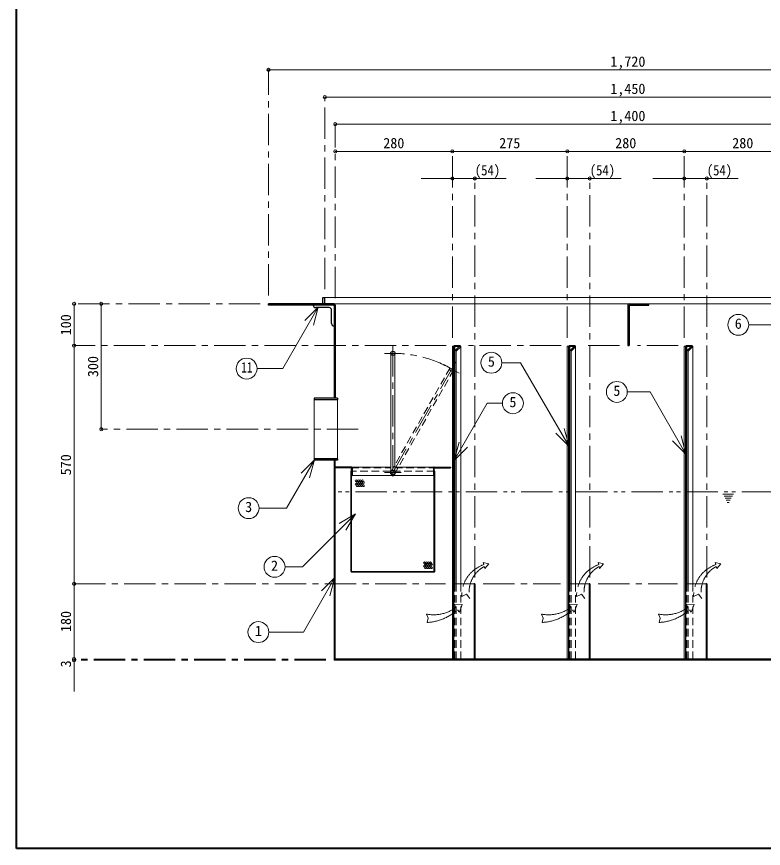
# Model space of a CAD drawing. Units: millimetres at full size, sheet at 1:15; some dimension numbers follow another scale. Extents: x -3171 to 2904, y -2098 to 2117.
# Drawn here: x -3171 to -1384, y -2098 to -108 of the extents above; entities that cross this region are included whole.
import ezdxf
from ezdxf.enums import TextEntityAlignment as Align

# ---------------------------------------------------------------- set-up
doc = ezdxf.new("R2010")
doc.units = ezdxf.units.MM
doc.header["$LTSCALE"] = 15
doc.header["$PDMODE"] = 32
doc.header["$PDSIZE"] = 7.5
for name, pattern in [('CHAIN1', [8, 5, -1, 1, -1]), ('DASHED1', [1.8, 1.2, -0.6]), ('DOUBLE_CHAIN1', [8.8, 5, -1, 0.6, -0.6, 0.6, -1])]:
    doc.linetypes.add(name, pattern=pattern)
doc.layers.add('0-6_補助線', color=4, linetype='Continuous', lineweight=9)
doc.styles.add('ＭＳ ゴシック', font='')
doc.styles.get('ＭＳ ゴシック').set_extended_font_data('MS Gothic')

msp = doc.modelspace()

# ---------------------------------------------------------------- linework, layer by layer
at = {"layer": '0-6_補助線', "color": 1, "lineweight": 40}
for p, q in [((-3170.88, -2097.95), (-3170.88, 2117.05)), ((2904.12, -2097.95), (-3170.88, -2097.95))]:
    msp.add_line(p, q, dxfattribs=at)
at = {"layer": '0-6_補助線'}
for p, q in [((-848.38, -234.95), (-2568.38, -234.95)), ((-2433.38, -299.95), (-983.38, -299.95)), ((-1008.38, -364.95), (-2408.38, -364.95)), ((-2408.38, -429.95), (-2128.38, -429.95)), ((-2128.38, -429.95), (-1853.38, -429.95)), ((-1853.38, -429.95), (-1573.38, -429.95)), ((-1573.38, -429.95), (-1293.38, -429.95)), ((-2203.38, -494.95), (-1999.63, -494.95)), ((-1928.38, -494.95), (-1724.63, -494.95)), ((-1648.38, -494.95), (-1444.63, -494.95)), ((-3033.38, -894.95), (-3033.38, -794.95)), ((-2968.38, -794.95), (-2968.38, -1094.95)), ((-2433.38, -779.95), (-983.38, -779.95)), ((-2411.38, -794.95), (-1705.38, -794.95)), ((-1658.38, -794.95), (-1005.38, -794.95)), ((-3033.38, -1464.95), (-3033.38, -894.95)), ((-2124.63, -896.45), (-2125.38, -896.45)), ((-2108.38, -896.45), (-2109.63, -896.45)), ((-2108.38, -1464.95), (-2108.38, -896.45)), ((-1849.63, -896.45), (-1850.38, -896.45)), ((-1833.38, -896.45), (-1834.63, -896.45)), ((-1833.38, -1464.95), (-1833.38, -896.45)), ((-1569.63, -896.45), (-1570.38, -896.45)), ((-2369.63, -1185.45), (-2275.63, -1185.45)), ((-2265.63, -1185.45), (-2171.63, -1185.45)), ((-2368.13, -1205.45), (-2173.13, -1205.45)), ((-3033.38, -1644.95), (-3033.38, -1464.95)), ((-3033.38, -1644.95), (-3033.38, -1722.95))]:
    msp.add_line(p, q, dxfattribs=at)
at = {"layer": '0-6_補助線', "linetype": 'CHAIN1'}
for p, q in [((-2568.38, -774.95), (-2568.38, -234.95)), ((-2433.38, -759.95), (-2433.38, -299.95)), ((-2408.38, -780.95), (-2408.38, -364.95)), ((-2128.38, -876.45), (-2128.38, -429.95)), ((-1853.38, -876.45), (-1853.38, -429.95)), ((-1573.38, -876.45), (-1573.38, -429.95)), ((-2074.63, -1449.95), (-2074.63, -494.95)), ((-1799.63, -1449.95), (-1799.63, -494.95)), ((-1519.63, -1449.95), (-1519.63, -494.95)), ((-2588.38, -794.95), (-3033.38, -794.95)), ((-2143.13, -894.95), (-3033.38, -894.95)), ((-2270.63, -893.45), (-2270.63, -1218.45)), ((-1868.13, -894.95), (-2089.63, -894.95)), ((-1728.38, -894.95), (-1814.63, -894.95)), ((-1588.13, -894.95), (-1685.38, -894.95)), ((-2290.63, -913.45), (-2250.63, -913.45)), ((-2119.74, -933.4), (-2270.63, -1198.45)), ((-2147.01, -940.88), (-2112.25, -960.67)), ((-2353.38, -1094.95), (-2968.38, -1094.95)), ((-2290.63, -1198.45), (-2250.63, -1198.45)), ((-3033.38, -1464.95), (-2144.63, -1464.95)), ((-2054.63, -1464.95), (-1869.63, -1464.95)), ((-1779.63, -1464.95), (-1589.63, -1464.95)), ((-2431.38, -1644.95), (-3033.38, -1644.95)), ((-2431.38, -1647.95), (-3033.38, -1647.95))]:
    msp.add_line(p, q, dxfattribs=at)
at = {"layer": '0-6_補助線', "color": 5, "lineweight": 25}
for p, q in [((-2568.38, -797.95), (-2568.38, -794.95)), ((-2411.38, -794.95), (-2568.38, -794.95)), ((-2438.38, -794.95), (-2438.38, -779.95)), ((-2438.38, -779.95), (-2433.38, -779.95)), ((-2433.38, -794.95), (-2433.38, -779.95)), ((-1705.38, -794.95), (-1658.38, -794.95)), ((-1658.38, -797.95), (-1658.38, -794.95)), ((-2412.88, -797.95), (-2568.38, -797.95)), ((-2423.38, -803.95), (-2455.38, -803.95)), ((-2417.38, -841.95), (-2417.38, -809.95)), ((-2411.38, -799.45), (-2411.38, -1020.95)), ((-2408.38, -797.95), (-2408.38, -1020.95)), ((-1708.38, -797.95), (-1708.38, -894.95)), ((-1705.38, -799.45), (-1705.38, -894.95)), ((-1703.88, -797.95), (-1658.38, -797.95)), ((-2123.13, -894.95), (-2109.63, -894.95)), ((-2109.63, -896.45), (-2109.63, -894.95)), ((-1848.13, -894.95), (-1834.63, -894.95)), ((-1834.63, -896.45), (-1834.63, -894.95)), ((-1708.38, -894.95), (-1705.38, -894.95)), ((-1568.13, -894.95), (-1554.63, -894.95)), ((-1554.63, -896.45), (-1554.63, -894.95)), ((-2124.63, -896.45), (-2124.63, -1464.95)), ((-2123.13, -897.2), (-2123.13, -1464.95)), ((-2122.38, -896.45), (-2109.63, -896.45)), ((-1849.63, -896.45), (-1849.63, -1464.95)), ((-1848.13, -897.2), (-1848.13, -1464.95)), ((-1847.38, -896.45), (-1834.63, -896.45)), ((-1569.63, -896.45), (-1569.63, -1464.95)), ((-1568.13, -897.2), (-1568.13, -1464.95)), ((-1567.38, -896.45), (-1554.63, -896.45)), ((-2403.38, -1020.95), (-2459.38, -1020.95)), ((-2459.38, -1020.95), (-2459.38, -1024.45)), ((-2403.38, -1024.45), (-2459.38, -1024.45)), ((-2403.38, -1020.95), (-2403.38, -1024.45)), ((-2459.38, -1165.45), (-2459.38, -1168.95)), ((-2403.38, -1165.45), (-2459.38, -1165.45)), ((-2403.38, -1168.95), (-2459.38, -1168.95)), ((-2411.38, -1168.95), (-2411.38, -1647.95)), ((-2408.38, -1644.95), (-2408.38, -1168.95)), ((-2403.38, -1165.45), (-2403.38, -1168.95)), ((-2408.13, -1185.45), (-2408.13, -1186.95)), ((-2369.63, -1185.45), (-2408.13, -1185.45)), ((-2370.38, -1186.95), (-2408.13, -1186.95)), ((-2369.63, -1434.95), (-2369.63, -1187.7)), ((-2368.13, -1186.95), (-2368.13, -1205.45)), ((-2173.13, -1186.95), (-2173.13, -1205.45)), ((-2171.63, -1185.45), (-2133.13, -1185.45)), ((-2171.63, -1434.95), (-2171.63, -1187.7)), ((-2170.88, -1186.95), (-2133.13, -1186.95)), ((-2133.13, -1185.45), (-2133.13, -1186.95)), ((-2370.63, -1195.45), (-2369.63, -1195.45)), ((-2370.63, -1435.45), (-2370.63, -1195.45)), ((-2369.63, -1205.45), (-2368.13, -1205.45)), ((-2171.63, -1205.45), (-2173.13, -1205.45)), ((-2170.63, -1195.45), (-2171.63, -1195.45)), ((-2170.63, -1435.45), (-2170.63, -1195.45)), ((-2369.63, -1436.45), (-2172.63, -1436.45)), ((-2369.13, -1435.45), (-2172.63, -1435.45)), ((-2123.13, -1464.95), (-2124.63, -1464.95)), ((-2076.13, -1464.95), (-2076.13, -1644.95)), ((-2074.63, -1464.95), (-2076.13, -1464.95)), ((-2074.63, -1464.95), (-2074.63, -1644.95)), ((-1848.13, -1464.95), (-1849.63, -1464.95)), ((-1801.13, -1464.95), (-1801.13, -1644.95)), ((-1799.63, -1464.95), (-1801.13, -1464.95)), ((-1799.63, -1464.95), (-1799.63, -1644.95)), ((-1568.13, -1464.95), (-1569.63, -1464.95)), ((-1521.13, -1464.95), (-1521.13, -1644.95)), ((-1519.63, -1464.95), (-1521.13, -1464.95)), ((-1519.63, -1464.95), (-1519.63, -1644.95)), ((-1005.38, -1644.95), (-2411.38, -1644.95)), ((-1005.38, -1647.95), (-2411.38, -1647.95))]:
    msp.add_line(p, q, dxfattribs=at)
at = {"layer": '0-6_補助線', "color": 7, "lineweight": 18}
for p, q in [((-2449.18, -802.67), (-2534.13, -949.81)), ((-2449.18, -802.67), (-2481, -834.49)), ((-2449.18, -802.67), (-2460.82, -846.14)), ((-1419.21, -845.09), (-1358.47, -845.09)), ((-2275.63, -913.45), (-2275.63, -1198.45)), ((-2265.63, -913.45), (-2265.63, -1198.45)), ((-2128.38, -1644.95), (-2128.38, -896.45)), ((-2125.38, -896.45), (-2128.38, -896.45)), ((-2125.38, -1644.95), (-2125.38, -896.45)), ((-2122.38, -908.7), (-2122.38, -1464.95)), ((-2121.5, -906.58), (-2111.38, -896.45)), ((-2119.38, -909.32), (-2119.38, -1464.95)), ((-2118.94, -908.26), (-2109.26, -898.58)), ((-2111.38, -896.45), (-2109.26, -898.58)), ((-1853.38, -1644.95), (-1853.38, -896.45)), ((-1850.38, -896.45), (-1853.38, -896.45)), ((-1850.38, -1644.95), (-1850.38, -896.45)), ((-1847.38, -908.7), (-1847.38, -1464.95)), ((-1846.5, -906.58), (-1836.38, -896.45)), ((-1844.38, -909.32), (-1844.38, -1464.95)), ((-1843.94, -908.26), (-1834.26, -898.58)), ((-1836.38, -896.45), (-1834.26, -898.58)), ((-1573.38, -1644.95), (-1573.38, -896.45)), ((-1567.38, -908.7), (-1567.38, -1464.95)), ((-1566.5, -906.58), (-1556.38, -896.45)), ((-1564.38, -909.32), (-1564.38, -1464.95)), ((-1563.94, -908.26), (-1554.26, -898.58)), ((-1556.38, -896.45), (-1554.26, -898.58)), ((-2595.52, -949.81), (-2534.13, -949.81)), ((-2009.98, -935.85), (-1965.01, -935.85)), ((-1849.16, -1136.51), (-1965.01, -935.85)), ((-1709.79, -1005.66), (-1655.43, -1005.66)), ((-1569.6, -1154.32), (-1655.43, -1005.66)), ((-2459.38, -1024.45), (-2459.38, -1165.45)), ((-2403.38, -1024.45), (-2403.38, -1165.45)), ((-1849.16, -1136.51), (-1860.8, -1093.04)), ((-1849.16, -1136.51), (-1880.98, -1104.69)), ((-1569.6, -1154.32), (-1581.25, -1110.85)), ((-2124.02, -1169.69), (-2112.37, -1126.23)), ((-1569.6, -1154.32), (-1601.42, -1122.5)), ((-2124.02, -1169.69), (-2092.2, -1137.87)), ((-2458.33, -1167.91), (-2525.21, -1283.73)), ((-2458.33, -1167.91), (-2490.15, -1199.73)), ((-2458.33, -1167.91), (-2469.98, -1211.37)), ((-2590.74, -1283.73), (-2525.21, -1283.73)), ((-2360.49, -1297.69), (-2487.11, -1424.31)), ((-2360.49, -1297.69), (-2399.46, -1320.19)), ((-2360.49, -1297.69), (-2382.99, -1336.66)), ((-2528.76, -1424.31), (-2487.11, -1424.31)), ((-2409.62, -1450.14), (-2484.8, -1580.36)), ((-2409.62, -1450.14), (-2441.44, -1481.96)), ((-2409.62, -1450.14), (-2421.26, -1493.61)), ((-2124.63, -1464.95), (-2124.63, -1644.95)), ((-2123.13, -1464.95), (-2076.13, -1464.95)), ((-1849.63, -1464.95), (-1849.63, -1644.95)), ((-1848.13, -1464.95), (-1801.13, -1464.95)), ((-1569.63, -1464.95), (-1569.63, -1644.95)), ((-1568.13, -1464.95), (-1521.13, -1464.95)), ((-2567.44, -1580.36), (-2484.8, -1580.36))]:
    msp.add_line(p, q, dxfattribs=at)
at = {"layer": '0-6_補助線', "linetype": 'DASHED1'}
for p, q in [((-2133.98, -948.3), (-2274.98, -1195.98)), ((-2125.29, -953.25), (-2266.29, -1200.93)), ((-2370.38, -1186.95), (-2275.63, -1186.95)), ((-2265.63, -1186.95), (-2170.88, -1186.95)), ((-2276.63, -1195.45), (-2369.63, -1195.45)), ((-2276.63, -1195.45), (-2276.63, -1198.45)), ((-2264.63, -1195.45), (-2264.63, -1198.45)), ((-2171.63, -1195.45), (-2264.63, -1195.45)), ((-2123.13, -1464.95), (-2123.13, -1644.95)), ((-2122.38, -1464.95), (-2122.38, -1644.95)), ((-2119.38, -1464.95), (-2119.38, -1644.95)), ((-2108.38, -1644.95), (-2108.38, -1464.95)), ((-1848.13, -1464.95), (-1848.13, -1644.95)), ((-1847.38, -1464.95), (-1847.38, -1644.95)), ((-1844.38, -1464.95), (-1844.38, -1644.95)), ((-1833.38, -1644.95), (-1833.38, -1464.95)), ((-1568.13, -1464.95), (-1568.13, -1644.95)), ((-1567.38, -1464.95), (-1567.38, -1644.95)), ((-1564.38, -1464.95), (-1564.38, -1644.95)), ((-1553.38, -1644.95), (-1553.38, -1464.95))]:
    msp.add_line(p, q, dxfattribs=at)
at = {"layer": '0-6_補助線', "linetype": 'DOUBLE_CHAIN1'}
for p, q in [((-1228.88, -1244.95), (-2403.38, -1244.95)), ((-1455.88, -1249.95), (-1480.88, -1249.95)), ((-1458.38, -1254.95), (-1478.38, -1254.95)), ((-1460.88, -1259.95), (-1475.88, -1259.95)), ((-1463.38, -1264.95), (-1473.38, -1264.95)), ((-1465.88, -1269.95), (-1470.88, -1269.95)), ((-2054.66, -1413.68), (-2041.35, -1417.4)), ((-2053.02, -1418.9), (-2054.66, -1413.68)), ((-2052.25, -1423.53), (-2050.94, -1428.06)), ((-2050.94, -1428.06), (-2041.35, -1417.4)), ((-1779.66, -1413.68), (-1766.35, -1417.4)), ((-1778.02, -1418.9), (-1779.66, -1413.68)), ((-1777.25, -1423.53), (-1775.94, -1428.06)), ((-1775.94, -1428.06), (-1766.35, -1417.4)), ((-1499.66, -1413.68), (-1486.35, -1417.4)), ((-1498.02, -1418.9), (-1499.66, -1413.68)), ((-1497.25, -1423.53), (-1495.94, -1428.06)), ((-1495.94, -1428.06), (-1486.35, -1417.4)), ((-2106.05, -1495.13), (-2094.3, -1489.49)), ((-2086.59, -1500.3), (-2094.3, -1489.49)), ((-1831.05, -1495.13), (-1819.3, -1489.49)), ((-1811.59, -1500.3), (-1819.3, -1489.49)), ((-1551.05, -1495.13), (-1539.3, -1489.49)), ((-1531.59, -1500.3), (-1539.3, -1489.49)), ((-2124.39, -1513.41), (-2104.72, -1514.57)), ((-2119.76, -1521.13), (-2124.39, -1513.41)), ((-2115.91, -1526.91), (-2111.66, -1533.09)), ((-2111.66, -1533.09), (-2104.72, -1514.57)), ((-1849.39, -1513.41), (-1829.72, -1514.57)), ((-1844.76, -1521.13), (-1849.39, -1513.41)), ((-1840.91, -1526.91), (-1836.66, -1533.09)), ((-1836.66, -1533.09), (-1829.72, -1514.57)), ((-1569.39, -1513.41), (-1549.72, -1514.57)), ((-1564.76, -1521.13), (-1569.39, -1513.41)), ((-1560.91, -1526.91), (-1556.66, -1533.09)), ((-1556.66, -1533.09), (-1549.72, -1514.57)), ((-2190.4, -1537.37), (-2186.12, -1547.36)), ((-2186.12, -1547.36), (-2188.43, -1557.39)), ((-1915.4, -1537.37), (-1911.12, -1547.36)), ((-1911.12, -1547.36), (-1913.43, -1557.39)), ((-1635.4, -1537.37), (-1631.12, -1547.36)), ((-1631.12, -1547.36), (-1633.43, -1557.39))]:
    msp.add_line(p, q, dxfattribs=at)
at = {"layer": '0-6_補助線', "color": 7, "lineweight": 18}
for points in [[(-1570.38, -1644.95), (-1570.38, -896.45), (-1573.38, -896.45)], [(-2124.02, -1169.69), (-2044.93, -1032.71), (-2008.5, -1032.71)]]:
    msp.add_lwpolyline(points, dxfattribs=at)
at = {"layer": '0-6_補助線'}
msp.add_lwpolyline([(-1553.38, -1464.95), (-1553.38, -896.45), (-1554.63, -896.45)], dxfattribs=at)
at = {"layer": '0-6_補助線', "color": 7, "lineweight": 18}
for centre in [(-1444.21, -845.09), (-2034.98, -935.85), (-2620.52, -949.81), (-1734.79, -1005.66), (-1983.5, -1032.71), (-2615.74, -1283.73), (-2553.76, -1424.31), (-2592.44, -1580.36)]:
    msp.add_circle(centre, 25, dxfattribs=at)
at = {"layer": '0-6_補助線', "color": 5, "lineweight": 25}
msp.add_circle((-2270.63, -913.45), 5, dxfattribs=at)
at = {"layer": '0-6_補助線', "linetype": 'DASHED1'}
msp.add_circle((-2129.63, -950.78), 5, dxfattribs=at)
at = {"layer": '0-6_補助線'}
for centre in [(-2358.62, -1218.29), (-2358.62, -1226.29), (-2356.12, -1222.29), (-2356.12, -1230.29), (-2353.62, -1218.29), (-2353.62, -1226.29), (-2351.12, -1222.29), (-2351.12, -1230.29), (-2348.62, -1218.29), (-2348.62, -1226.29), (-2346.12, -1222.29), (-2346.12, -1230.29), (-2343.62, -1218.29), (-2343.62, -1226.29), (-2341.12, -1222.29), (-2341.12, -1230.29), (-2195.37, -1414.43), (-2190.37, -1414.43), (-2185.37, -1414.43), (-2180.37, -1414.43), (-2195.37, -1422.43), (-2192.87, -1418.43), (-2192.87, -1426.43), (-2190.37, -1422.43), (-2187.87, -1418.43), (-2187.87, -1426.43), (-2185.37, -1422.43), (-2182.87, -1418.43), (-2182.87, -1426.43), (-2180.37, -1422.43), (-2177.87, -1418.43), (-2177.87, -1426.43)]:
    msp.add_circle(centre, 2, dxfattribs=at)
at = {"layer": '0-6_補助線', "color": 5, "lineweight": 25}
for centre, radius, start, end in [((-2411.38, -797.95), 3, 0, 90), ((-1705.38, -797.95), 3, 90, 180), ((-2455.38, -797.95), 6, 180, 270), ((-2423.38, -809.95), 6, 0, 90), ((-2412.88, -799.45), 1.5, 0, 90), ((-1703.88, -799.45), 1.5, 90, 180), ((-2411.38, -841.95), 6, 180, 270), ((-2123.13, -896.45), 1.5, 90, 180), ((-1848.13, -896.45), 1.5, 90, 180), ((-1568.13, -896.45), 1.5, 90, 180), ((-2122.38, -897.2), 0.75, 90, 180), ((-1847.38, -897.2), 0.75, 90, 180), ((-1567.38, -897.2), 0.75, 90, 180), ((-2370.38, -1187.7), 0.75, 0, 90), ((-2369.63, -1186.95), 1.5, 0, 90), ((-2171.63, -1186.95), 1.5, 90, 180), ((-2170.88, -1187.7), 0.75, 90, 180), ((-2369.63, -1435.45), 1, 180, 270), ((-2369.13, -1434.95), 0.5, 180, 270), ((-2172.13, -1434.95), 0.5, 270, 0), ((-2171.63, -1435.45), 1, 270, 0)]:
    msp.add_arc(centre, radius, start, end, dxfattribs=at)
at = {"layer": '0-6_補助線', "linetype": 'CHAIN1'}
msp.add_arc((-2270.63, -1198.45), 285, 60.3476, 90, dxfattribs=at)
at = {"layer": '0-6_補助線', "color": 7, "lineweight": 18}
for centre, radius, start, end in [((-2119.38, -908.7), 3, 135, 180), ((-2117.88, -909.32), 1.5, 135, 180), ((-1844.38, -908.7), 3, 135, 180), ((-1842.88, -909.32), 1.5, 135, 180), ((-1564.38, -908.7), 3, 135, 180), ((-1562.88, -909.32), 1.5, 135, 180), ((-2270.63, -1198.45), 5, 180, 0)]:
    msp.add_arc(centre, radius, start, end, dxfattribs=at)
at = {"layer": '0-6_補助線', "linetype": 'DASHED1'}
for radius, start, end in [(5, 0, 180), (6, 180, 0)]:
    msp.add_arc((-2270.63, -1198.45), radius, start, end, dxfattribs=at)
at = {"layer": '0-6_補助線', "linetype": 'DOUBLE_CHAIN1'}
for centre, radius, start, end in [((-2027.2, -1493.42), 78.87, 109.11245, 181.2455), ((-2018.77, -1484.56), 69.62, 118.75005, 193.05811), ((-1752.2, -1493.42), 78.87, 109.11245, 181.2455), ((-1743.77, -1484.56), 69.62, 118.75005, 193.05811), ((-1472.2, -1493.42), 78.87, 109.11245, 181.2455), ((-1463.77, -1484.56), 69.62, 118.75005, 193.05811), ((-2173.21, -1450.43), 88.62, 258.815, 307.08828), ((-2195.52, -1438.99), 118.61, 273.42535, 312.16018), ((-1898.21, -1450.43), 88.62, 258.815, 307.08828), ((-1920.52, -1438.99), 118.61, 273.42535, 312.16018), ((-1618.21, -1450.43), 88.62, 258.815, 307.08828), ((-1640.52, -1438.99), 118.61, 273.42535, 312.16018)]:
    msp.add_arc(centre, radius, start, end, dxfattribs=at)
at = {"layer": '0-6_補助線', "color": 1}
for p in [(-2568.38, -234.95), (-2433.38, -299.95), (-2408.38, -364.95), (-2408.38, -429.95), (-2128.38, -429.95), (-1853.38, -429.95), (-1573.38, -429.95), (-2128.38, -494.95), (-2074.63, -494.95), (-1853.38, -494.95), (-1799.63, -494.95), (-1573.38, -494.95), (-1519.63, -494.95), (-3033.38, -794.95), (-2968.38, -794.95), (-3033.38, -894.95), (-2968.38, -1094.95), (-3033.38, -1464.95), (-3033.38, -1644.95), (-3033.38, -1647.95)]:
    msp.add_point(p, dxfattribs=at)

# ---------------------------------------------------------------- texts
at = {"layer": '0-6_補助線', "color": 7, "style": 'ＭＳ ゴシック'}
for s, p in [('1,720', (-1750.57, -234.95)), ('1,450', (-1750.57, -299.95)), ('1,400', (-1750.57, -364.95)), ('280', (-2293.7, -429.95)), ('275', (-2016.2, -429.95)), ('280', (-1738.7, -429.95)), ('280', (-1458.7, -429.95)), ('6', (-1452.64, -861.97)), ('5', (-2043.42, -952.72)), ('5', (-1743.23, -1022.53)), ('5', (-1991.93, -1049.58)), ('3', (-2624.18, -1300.61)), ('2', (-2562.2, -1441.19)), ('1', (-2600.88, -1597.24))]:
    msp.add_text(s, height=24.74, dxfattribs=at).set_placement(p, align=Align.BOTTOM_LEFT)
for s, width, p in [('(54)', 0.9, (-2074.63, -494.95)), ('(54)', 0.9, (-1799.63, -494.95)), ('(54)', 0.9, (-1519.63, -494.95)), ('11', 0.8, (-2633.65, -966.68))]:
    msp.add_text(s, height=24.74, dxfattribs=dict(at, width=width)).set_placement(p, align=Align.BOTTOM_LEFT)
for s, p in [('100', (-3033.38, -870.27)), ('300', (-2968.38, -970.27)), ('570', (-3033.38, -1205.27)), ('180', (-3033.38, -1580.27)), ('3', (-3033.38, -1664.83))]:
    msp.add_text(s, height=24.74, rotation=90, dxfattribs=at).set_placement(p, align=Align.BOTTOM_LEFT)

doc.saveas('drawing.dxf')
